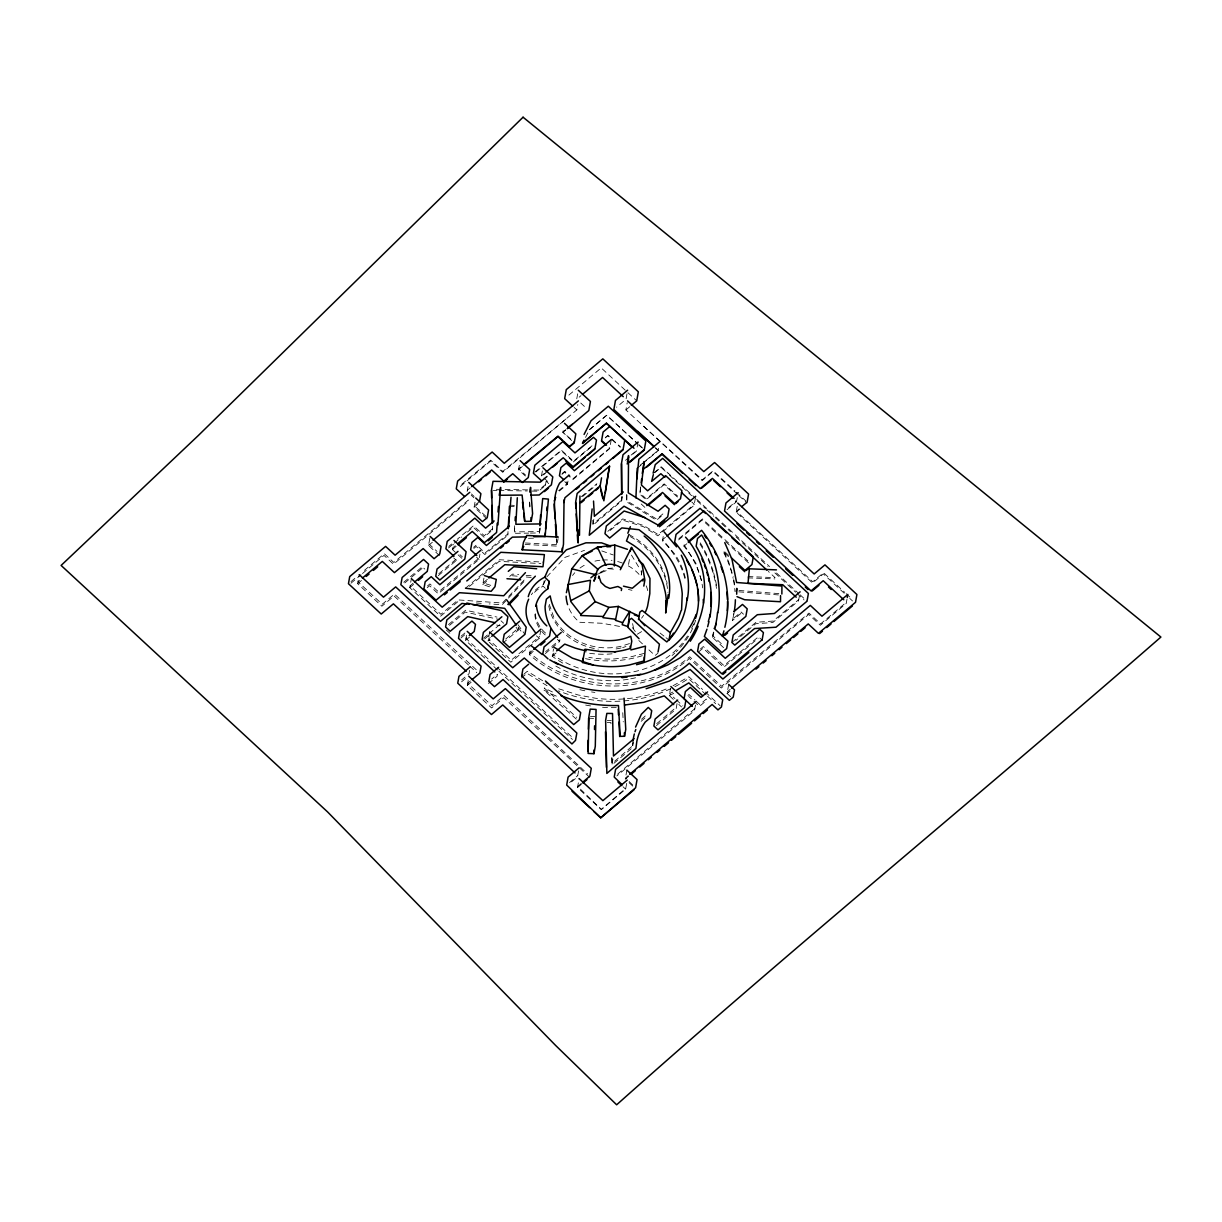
<?xml version="1.0" encoding="UTF-8"?>
<svg xmlns="http://www.w3.org/2000/svg" width="1222" height="1222" viewBox="0 0 1222 1222"><rect width="100%" height="100%" fill="white"/><g stroke="black" fill="none" stroke-linecap="round" stroke-linejoin="round"><path stroke-width="0.75" stroke-dasharray="5 3.75" d="M626.718 494.391L626.657 501.83L656.474 520.282L663.531 514.34M626.886 495.154L626.84 500.791L656.688 519.106L663.745 513.194M612.054 757.869L612.176 763.383L632.874 745.573L632.92 743.205M514.706 528.194L514.508 531.906L539.666 531.555L540.002 526.392M482.369 552.222L484.844 554.513L507.817 535.175L508.016 531.555M514.661 525.781L514.248 533.327L528.637 533.113M530.424 533.082L539.421 532.96L539.773 527.522M640.572 487.929L639.977 493.077L646.209 498.82L664.203 483.851L677.584 496.071M640.649 486.845L639.793 494.07L646.026 499.844L664.05 484.676L677.599 497.247M468.469 664.951L394.08 595.954L381.89 606.204L357.634 583.688L359.237 574.661M457.792 601.728L440.577 616.224L409.752 587.629L411.356 578.602M439.462 555.582L428.54 545.455L430.144 536.427M461.794 558.255L452.354 549.503L453.301 544.187M467.155 491.473L468.209 485.546M438.224 575.699L456.386 560.424L456.677 558.775L438.484 574.004M486.998 518.999L474.136 507.069L475.465 499.569M427.181 587.736L429.594 585.72L438.24 593.739L478.993 559.432L479.94 554.116M497.522 669.977L465.613 640.374L466.896 633.103M489.579 586.789L482.782 584.605L484.049 577.41M467.4 532.074L473.204 527.186L483.988 537.176L492.512 530.012L492.772 528.546L484.263 535.679L473.464 525.704L457.425 539.131M469.63 670.298L469.019 673.75L461.687 679.875M589.676 777.36L503.77 697.686L491.595 707.935L467.323 685.42L468.316 679.829M489.625 632.034L488.021 641.076L489.961 639.427M525.353 476.03L518.525 469.706L519.549 463.917M507.817 535.175L508.077 533.739L485.134 552.94L476.473 544.92L473.54 547.364M542.354 470.944L541.331 476.748L545.669 473.082M502.609 643.307L518.143 630.231L519.106 624.778M545.363 485.516L546.112 481.269M539.421 532.96L541.025 523.917M571.697 440.531L562.884 432.359L563.571 428.555M846.999 599.086L846.235 603.454L820.359 625.236L808.704 614.437L721.27 688.047L689.391 658.49A113.295 99.517 10.1 0 1 529.416 654.641L530.394 649.157M577.655 393.835L576.692 399.258L581.015 395.638M460.343 486.478L490.541 461.061L502.67 472.318L576.815 409.905L577.777 404.482M489.35 642.314L510.827 662.232L539.33 638.235L540.613 630.995M559.37 491.015L567.451 484.218L568.199 479.986M525.124 544.477L556.758 546.097L558.087 538.581M562.716 663.088A90.107 79.155 10.1 0 1 552.222 656.199L553.52 648.943M545.317 653.571L559.63 641.519L559.951 639.671L545.654 651.647M593.816 519.396L592.762 525.323L621.662 500.989L622.426 496.758M611.26 439.63L609.656 448.673L572.797 479.696M626.993 393.82L626.031 399.243L616.56 407.216M737.446 494.238L712.991 471.555L702.192 480.643L625.924 409.92L627.207 402.68M600.812 573.332L601.041 572.033L607.487 568.612L614.299 567.833L614.055 569.238L607.487 568.612L607.197 570.246L595.908 574.752M578.571 770.914L577.517 776.856L569.253 783.821M638.052 442.089L636.433 451.132L630.98 455.73M626.672 783.378L625.633 789.168L601.285 809.667L577.502 787.61L579.106 778.582M628.551 564.427L629.865 557.049M642.833 463.581L658.215 450.628L658.902 446.778M641.199 575.165L642.176 569.62M632.981 740.685A55.112 48.422 10.1 0 0 632.492 747.681L611.871 765.048L613.154 757.854M663.21 536.504L662.446 540.872C673.964 551.947 682.441 566.26 685.664 581.978M626.871 770.135L625.267 779.178L629.59 775.527M632.874 745.573L633.485 742.121M658.139 651.509L657.833 653.251L655.068 655.572L648.302 649.294M701.291 580.511A97.439 85.586 10.1 0 0 683.938 546.158L684.717 541.804M695.41 497.904L694.096 505.328L657.879 535.816L643.612 526.774L622.517 520.068L607.471 532.731M673.353 699.366L669.259 695.562L670.557 688.307M677.049 703.567L676.087 709.066L656.336 725.7M695.486 705.109L694.508 710.562L616.866 775.939M723.577 647.645L712.487 637.349L713.434 632.034M737.278 497.568L736.698 500.821L726.815 509.1M844.188 593.235L823.353 573.912L812.554 583.001L736.163 512.155L737.202 506.351M730.588 696.693L727.09 693.454L728.694 684.412M799.31 596.458L798.516 600.857L772.793 622.533L755.731 623.739L735.873 640.465M544.141 580.801L543.469 584.559A36.125 31.589 10.3 0 0 531.295 594.732M713.343 633.744L712.762 635.761L723.867 646.026M545.501 579.915L543.469 584.559L545.638 586.697M585.552 437.4L589.416 429.808L606.708 415.251L637.67 443.494M687.512 636.02C659.284 680.41 592.731 684.824 552.573 654.289L555.277 652.029M691.56 628.2L693.989 623.51M546.86 576.83L564.976 557.369L584.544 550.328M523.841 581.672L502.12 604.783L489.182 603.897M524.131 580.038L502.425 603.011L458.113 599.91L440.913 614.315L410.088 585.796L413.189 583.2M641.153 721.331L646.652 716.459M641.519 719.269L647.018 714.427M569.559 782.569L577.746 775.542M581.412 783.302L577.701 786.51L601.346 809.315L625.801 788.266M694.844 708.684L617.049 774.626M628.245 775.588L625.481 777.971L635.608 787.762M568.887 395.103L601.209 367.898L636.723 400.831M350.974 583.215L361.025 574.752M362.46 573.546L383.998 555.414L393.499 564.228L468.163 501.371L468.408 500.027L393.82 562.471L384.319 553.688L361.651 572.66M357.634 583.688L361.926 580.068M428.54 545.455L432.909 541.789M474.136 507.069L478.001 503.815M518.525 469.706L522.909 466.025M562.884 432.359L565.755 429.945M536.03 471.906L561.234 450.689L572.018 460.694M404.803 582.925L421.957 568.49L424.462 570.827M448.505 547.975L452.858 544.309M454.324 543.087L461.58 536.962M452.354 549.503L456.57 545.959M409.752 587.629L414.059 584.009M625.924 409.92L629.972 406.514M544.004 486.646L538.627 491.198L529.172 491.03M573.362 461.931L591.876 446.351M473.846 548.449L476.183 546.478L481.132 551.076M561.952 474.38L564.625 472.12L570.078 477.176M605.287 437.888L607.823 435.765L620.272 447.298M469.431 586.407L499.202 561.341L540.872 563.556M582.588 496.56L596.672 484.706M625.511 460.327L629.62 456.875M482.782 584.605L487.12 580.954M449.528 625.359L465.292 612.085L499.691 619.6M637.242 468.286L641.443 464.757M654.885 472.624L661.102 467.384L668.052 473.831M460.862 638.083L466.269 633.515M465.613 640.374L469.752 636.891M484.599 638.999L488.876 635.409M461.58 681.815L468.637 675.873M467.323 685.42L471.387 682.013M488.449 683.541L496.987 676.362L497.354 674.284L491.672 679.035M529.416 654.641L533.663 651.066M678.607 539.91L702.283 519.976L724.249 540.353M521.305 678.073L526.988 673.291L547.013 685.695M552.222 656.199L556.285 652.792M727.059 509.696L736.53 501.723L733.842 499.218M683.938 546.158L686.856 543.714M736.163 512.155L740.211 508.749M740.868 613.459L732.421 620.562A118.29 103.916 10.1 0 0 733.674 614.865L733.933 613.398A118.29 103.442 10.3 0 1 732.696 619.08L741.128 612.008L743.495 614.208M698.724 651.83L703.047 648.195L723.668 667.319L758.175 638.266M577.502 787.61L581.565 784.188M727.09 693.454L729.977 691.026M351.004 581.58L356.106 577.303M359.574 580.45L357.97 581.794L382.242 604.248L394.416 594.045L477.206 670.603M520.572 467.186L518.693 468.774L525.521 475.037M403.764 582.252L422.262 566.764L424.767 569.085M448.78 546.387L451.651 543.973M455.241 545.715L452.644 547.899L455.103 550.175M427.501 585.934L429.9 583.917L438.561 591.922L479.284 557.828M465.49 588.225L499.477 559.752L543.042 562.12M487.425 579.259L483.072 582.894L491.58 585.628M448.459 624.61L465.613 610.236L497.003 617.095M509.711 576.417L512.476 574.111L518.724 574.676M461.076 636.204L466.239 631.896M466.789 637.716L465.964 638.403L572.751 737.767M483.53 638.251L487.792 634.676M489.212 633.485L500.592 623.953M490.312 637.487L488.357 639.121L511.178 660.216L539.65 636.372M505.74 639.03L518.296 628.123M470.47 680.944L467.705 683.251L491.977 705.751L504.151 695.517L587.614 773.984M665.44 537.283L662.66 539.62L675.201 554.605A87.068 76.131 10.3 0 1 685.924 580.572M532.273 650.608L529.768 652.701C573.026 691.591 645.063 695.44 689.697 656.764L721.576 686.275L808.949 613.077L820.604 623.862L846.449 602.202M678.897 538.627L702.467 518.907L749.132 562.013M523.902 674.147L527.339 671.26L547.38 683.648M739.035 508.932L736.347 511.193L812.767 581.779L823.552 572.751L844.799 592.395M700.466 648.943L703.337 646.53L723.974 665.608L758.45 636.738L761.917 639.946M731.902 642.451L755.99 622.273L773.037 621.082L798.76 599.544M687.94 695.455L689.04 694.539L695.013 700.069M656.703 723.638L676.423 707.11M730.221 689.33L727.395 691.683L730.893 694.921M565.908 418.978L502.838 471.387L490.694 460.159L459.136 486.432M565.603 429.839L562.945 432.053L574.294 442.395M591.983 445.801L573.5 461.213L561.326 450.139L533.403 473.296M562.105 473.51L564.778 471.28L570.246 476.244M558.653 490.679L567.619 483.194L564.9 480.704M572.981 478.734L609.763 448.092L609.014 447.389M581.382 496.606L596.84 483.729M607.792 531.371L622.716 518.907L643.826 525.552L658.108 534.579L694.279 504.319L691.759 501.982M467.384 490.205L470.241 487.822M479.528 501.432L474.38 505.709L485.959 516.417M589.462 429.533L606.708 415.251L637.288 443.617M541.499 475.786L544.416 473.372M545.547 484.447L538.826 490.068L529.447 489.915M605.364 437.491L607.884 435.399L620.394 446.778M631.087 455.119L636.525 450.613M640.16 465.246L644.345 461.779M645.735 460.618L658.291 450.231L655.557 447.726M653.77 472.945L661.209 466.773L695.242 497.919M598.704 573.912L601.041 571.972M637.319 634.218L642.207 631.224M669.259 695.562L673.734 693.363M673.047 685.756L688.841 676.744L702.619 689.483M672.879 692.049L669.595 693.653L674.926 698.572M629.483 643.597L621.311 646.194A56.212 49.155 10.3 0 1 578.449 641.153L570.964 636.723A56.212 49.155 10.3 0 1 554.131 618.271L548.892 603.256L548.602 604.966A56.212 49.384 10.1 0 0 598.306 649.142M644.177 653.403L629.59 657.176L614.437 658.948A102.572 89.695 10.3 0 1 588.821 657.36M528.484 538.291L533.938 538.184M607.242 720.384L611.306 720.43M527.583 489.885L493.306 489.243M493.306 490.389L497.079 490.45M498.973 490.48L527.293 490.984M607.151 722.462L610.924 722.538L611.015 726.235M748.001 576.555L775.084 577.655L768.333 571.422M747.772 577.853L774.855 578.907M590.409 716.321L594.808 716.52M525.384 542.996L557.018 544.661L556.667 539.039M588.607 718.154L594.457 718.49M476.259 602.996L481.804 603.378M738.775 591.83L778.445 594.931M511.208 505.19L514.355 505.45M738.974 590.47L778.933 593.632M510.995 506.397L514.141 506.656M526.117 575.348L531.662 575.837M512.186 575.73L517.471 576.204M526.27 576.998L531.555 577.471M496.606 625.007L500.272 625.817M628.413 589.462L631.957 590.287M619.523 626.397L602.11 623.266L579.457 622.258A41.411 36.37 10.1 0 1 568.138 606.311M601.804 550.923L613.276 554.971M558.76 688.796L578.037 694.951L595.221 698.205A128.539 112.409 10.3 0 0 668.037 688.215M552.39 691.973L544.187 687.955L576.769 717.436M628.979 534.488L636.158 538.795A77.475 67.76 10.3 0 1 667.12 583.383M660.033 633.011L664.508 636.54M666.005 637.716L668.999 640.068M576.265 719.086L543.821 690.033A127.424 111.935 10.1 0 0 558.668 697.09M543.973 478.046L548.907 482.583M643.673 426.188L702.345 479.803L713.113 470.791L734.972 490.969M638.999 444.716L644.315 449.604M736.316 492.206L745.771 500.913M846.174 593.663L851.642 598.719M696.647 499.202L769.6 566.611M776.535 573.011L798.714 593.525M800.104 594.808L807.024 601.209M728.724 555.384L723.378 550.435L728.541 561.387L733.169 576.417M471.432 493.948L474.136 496.438M676.255 699.809L682.899 705.949M459.991 554.696L462.39 556.911M428.83 543.836L437.018 551.412M738.806 495.506L746.963 503.067M849.748 598.398L852.528 600.964M655.42 448.046L658.215 450.628M638.678 444.915L641.458 447.481M669.427 475.114L691.637 495.704M697.182 500.852L705.506 508.566M706.896 509.849L713.831 516.295M715.221 517.578L730.481 531.738M736.041 536.886L747.131 547.181M748.521 548.464L767.951 566.473M774.885 572.919L795.705 592.212M797.08 593.51L804.03 599.941M580.74 403.016L586.132 408.011M725.624 541.621L748.964 563.281M574.111 407.4L576.815 409.905M728.556 556.652L723.164 551.641A118.29 103.916 10.1 0 1 733.124 578.373M641.199 503.983L645.277 507.772M564.717 481.682L567.451 484.218M546.265 481.331L548.724 483.607M705.308 691.973L720.094 705.705M706.179 694.921L688.521 678.546A128.585 112.959 10.1 0 1 672.39 687.94M707.538 696.189L715.68 703.735M638.816 640.496L642.879 644.269M696.204 701.168L699.809 704.514L706.301 699.076L705.98 700.924L699.473 706.392L688.704 696.418M471.203 495.231L473.907 497.736M678.806 704.422L681.54 706.942M476.534 557.14L478.993 559.432M453.683 557.919L456.386 560.424M501.02 620.822L503.647 623.251M629.086 782.722L632.904 786.265M498.912 671.26L550.251 718.872M551.626 720.155L572.446 739.463M623.052 786.769L625.633 789.168M446.381 630.048L449.849 633.256M469.859 666.234L476.748 672.619M545.348 588.332L543.179 586.178A36.125 31.726 10.1 0 0 532.044 595.022M632.339 627.573L636.448 633.057M517.96 624.641L524.849 634.233M518.067 627.085L522.436 633.179M516.02 627.13L518.143 630.231M684.167 544.92L695.776 563.006L702.329 582.802M631.453 555.093L640.114 569.376M713.648 572.843L714.839 577.639M632.599 623.602L633.836 629.574M641.076 570.964L641.687 574.325M733.903 579.961L734.926 587.247M529.752 502.67L530.043 506.382M529.386 501.998L529.966 509.513M556.316 538.78L556.758 546.097M592.777 520.267L592.991 524.039L621.845 499.966L621.815 496.208M622.762 712.701L623.251 721.881M492.405 526.224L492.512 530.012M611.718 757.655L611.871 765.048M621.647 497.262L621.662 500.989M545.531 633.088A33.468 29.267 10.3 0 1 539.223 625.588L537.1 621.341A33.468 29.267 10.3 0 1 535.175 612.314M700.237 542.812A138.132 120.795 10.3 0 1 713.19 571.285M715.603 580.694A138.132 120.795 10.3 0 1 716.489 585.445M643.566 615.353A41.411 36.37 10.1 0 1 641.581 618.179M572.538 575.486A41.411 36.37 10.1 0 1 574.768 572.751M580.022 568.031A41.411 36.37 10.1 0 1 586.193 564.274M594.946 561.142A41.411 36.37 10.1 0 1 600.506 560.195M602.431 560.027A41.411 36.37 10.1 0 1 612.023 560.379M617.66 561.524A41.411 36.37 10.1 0 1 624.946 564.136M628.291 565.847A41.411 36.37 10.1 0 1 640.939 576.601M646.255 585.857A41.411 36.37 10.1 0 1 647.782 590.791M616.285 707.614A127.424 111.935 10.1 0 1 601.575 707.202M590.577 705.919A127.424 111.935 10.1 0 1 585.124 704.957M670.832 688.689A128.585 112.959 10.1 0 1 623.51 700.939M619.951 701.168A128.585 112.959 10.1 0 1 558.393 690.858M612.069 653.831A83.676 73.503 10.1 0 1 585.888 652.655M559.63 641.519A54.654 48.009 10.1 0 1 557.369 639.182M733.414 579.824A118.29 103.916 10.1 0 1 734.987 591.54M545.211 634.921A33.468 29.404 10.1 0 1 541.728 631.362M538.902 627.405A33.468 29.404 10.1 0 1 534.854 614.07M642.268 655.695A102.572 90.107 10.1 0 1 583.429 658.246M695.608 620.18A90.107 79.155 10.1 0 1 676.178 651.8M674.85 653.052A90.107 79.155 10.1 0 1 672.1 655.481M625.97 646.53A56.212 49.384 10.1 0 1 622.67 647.538M621.005 647.966A56.212 49.384 10.1 0 1 614.147 649.203M539.33 638.235A36.125 31.726 10.1 0 1 536.443 635.852M594.915 692.4A115.54 101.502 10.1 0 1 591.54 691.942M584.803 690.766A115.54 101.502 10.1 0 1 579.793 689.651M635.623 677.767A97.439 85.586 10.1 0 1 630.063 678.943M628.184 679.279A97.439 85.586 10.1 0 1 555.674 665.975M702.085 584.192A97.439 85.586 10.1 0 1 702.696 587.874M713.862 632.767A138.132 121.345 10.1 0 1 712.487 637.349M700.007 544.034A138.132 121.345 10.1 0 1 716.489 588.408M630.231 536.565A77.475 68.065 10.1 0 1 667.884 592.334"/><path stroke-width="1.5" d="M687.07 597.65C686.077 614.162 678.958 630.613 666.8 641.917L641.382 621.845M780.553 595.649L780.507 601.743L744.641 599.742L737.003 596.642M781.866 594.045L781.927 586.041L736.591 582.497L731.978 559.264L724.768 542.614M578.281 530.027L578.128 542.98L575.776 501.295L577.166 493.444L609.534 466.193L605.287 492.833M558.362 537.069L526.728 535.45L523.474 542.247L522.145 549.778L562.12 551.809L562.166 548.189M564.045 499.951L563.479 544.233L562.12 551.809M579.488 535.343L579.946 496.025M614.345 565.939L614.758 545.073L597.421 547.242L582.191 555.75L571.759 568.841L566.397 592.685M587.935 751.255L588.164 740.227M588.378 729.198L588.607 718.154M593.968 753.699L595.297 746.214L596.061 709.447L590.211 709.127L588.943 716.26L588.118 753.439L593.968 753.699L594.06 749.987M594.518 729.534L594.595 725.822M735.384 599.758L735.323 601.85A118.29 103.442 10.3 0 1 734.193 611.962M736.683 594.228L736.82 588.362L736.286 591.417M636.83 479.07L638.846 459.258L659.819 441.6M635.914 497.904L637.242 468.286M508.352 528.729L511.025 497.232M515.119 520.664L515.317 516.891M508.215 527.95L508.826 517.105M509.024 513.5L509.421 506.275M517.318 497.751L515.852 524.284L541.025 523.917M539.895 525.72L540.613 514.859M540.124 524.681L542.69 498.576L548.418 499.095L545.088 536.565L533.938 536.748M545.088 536.565L545.333 532.838M545.577 529.111L546.066 521.672M546.799 510.521L547.044 506.87M497.232 523.184L496.575 532.487L484.416 542.675L472.272 531.448L457.838 543.546M498.026 512.018L498.423 506.443M497.919 524.925L500.608 487.395L499.218 495.277L522.1 495.063L524.941 521.427L531.234 521.29L532.593 513.607L530.562 487.334L529.722 492.054M681.571 610.145L682.243 593.892A89.038 77.857 10.3 0 0 676.056 569.88C669.014 552.237 653.495 540.903 638.969 529.706L621.815 527.919L609.656 538.077L604.966 533.724L606.341 525.995L624.121 511.025L645.216 517.731M639.32 616.224L618.363 606.402L608.907 607.395L595.19 601.636L589.31 590.852L590.44 580.267L567.833 584.59M592.135 508.932L589.264 535.251L624.045 506.214L657.971 525.017L667.701 516.875L669.106 508.978L665.135 505.312L658.078 511.254L628.261 492.787L628.551 455.592L627.375 462.222M668.724 598.276C672.971 574.951 662.141 550.832 644.147 536.03M641.183 482.766L641.611 479.07M642.253 473.525L644.162 461.549L641.413 485.042L647.629 490.816L665.654 475.633L681.922 490.725L680.501 498.729L674.651 503.601L662.507 492.481L646.82 505.572M633.088 740.838L633.378 738.531A55.127 48.193 10.3 0 1 634.325 733.964M717.849 612.833C722.339 586.025 715.939 557.965 701.611 534.992L697.533 538.444L696.143 546.234A127.378 111.385 10.3 0 1 708.378 575.623L709.982 583.291A127.378 111.385 10.3 0 1 709.89 617.186M687.131 600.277C690.247 585.109 687.971 569.131 681.296 555.2M607.792 476.137L603.867 500.806L600.124 485.898L601.545 477.848M479.528 501.432L480.903 493.688L468.774 482.446M545.424 680.99L580.679 712.579L579.396 719.834L573.714 724.585L521.657 676.026L522.909 669.045L528.591 664.249M556.545 537.161C556.606 519.197 550.144 499.844 559.63 483.102L569.055 475.175M535.664 606.265A33.468 29.267 10.3 0 1 547.807 588.836L549.121 581.443L544.783 577.151C536.916 581.061 530.577 588.087 528.255 596.642M550.832 628.933L549.549 636.127L533.708 649.401M567.68 585.506L570.888 601.652L580.847 614.406L580.649 615.491L603.301 616.499L608.907 607.395M608.082 474.365L609.534 466.193M597.13 548.861L597.421 547.242L601.224 547.074M630.873 649.951L645.46 646.133L644.269 660.903L629.376 664.982A88.687 77.551 10.3 0 1 608.51 666.616L603.24 666.341A88.687 77.551 10.3 0 1 582.451 662.461L585.033 649.218L600.323 651.509L615.72 651.754M598.475 578.128L598.841 576.066L601.041 582.451L605.409 586.499L609.915 588.439L617.889 586.499L621.677 588.485L621.311 590.547M624.641 440.837L623.128 449.299L564.946 497.736L563.846 502.548M603.301 616.499L603.088 617.69L615.644 619.249L618.363 606.402M615.644 619.249L615.445 620.318L622.609 622.655L629.727 611.244L628.077 626.596L622.242 624.702L622.609 622.655M630.109 551.519L631.56 547.456L642.161 564.9L644.865 580.038L643.795 586.086M631.56 547.456L620.318 569.727M614.254 651.83A83.676 73.167 10.3 0 0 625.175 649.905L630.476 648.454L631.774 641.183L630.781 636.311C599.177 649.676 556.27 631.132 550.206 595.924L546.371 599.147L545.073 606.463A54.654 47.795 10.3 0 0 546.112 615.445L546.86 618.393A54.654 47.795 10.3 0 0 557.69 637.334M642.909 581.061L643.276 578.999L632.324 588.24L623.48 586.163M638.495 619.569L639.809 612.161L642.1 610.465L670.298 632.721L668.999 640.068A89.038 77.857 10.3 0 0 673.475 633.118M560.806 695.547C578.999 703.139 598.872 705.919 618.485 705.522L620.165 736.347L624.534 736.286L625.756 729.351L624.06 698.159M658.139 651.509L659.437 644.208L631.514 618.317L629.238 619.997L627.94 627.344L639.045 638.709M692.37 706.392L684.091 698.678L685.359 691.56L690.308 687.39L701.077 697.365L707.584 691.881M637.64 675.292C698.098 663.958 726.112 583.322 685.542 537.13M762.085 640.114L763.429 632.614L759.779 629.238L725.272 658.291L704.651 639.152L698.877 644.009L697.579 651.357L721.851 673.811L761.917 639.946M847.274 597.527L847.839 594.427L821.963 616.209L810.308 605.394L722.874 679.02L690.995 649.447L680.058 657.848L667.899 664.86L654.748 670.343M547.807 588.836L549.167 581.336M695.532 618.347C704.468 591.204 692.278 562.899 674.651 542.171L676.041 534.396L703.887 510.949L753.317 556.789L751.927 564.595L744.977 570.414L731.413 557.858M582.451 662.461L583.429 657.894M653.113 473.174L655.236 464.635L662.706 458.357L808.399 593.48L807.024 601.209L775.97 627.222L754.57 628.536L734.773 645.109L731.902 642.451L733.215 635.012L757.335 614.712L774.397 613.49L800.12 591.83M653.342 474.625L651.662 481.361L660.888 473.724L664.89 477.39M708.302 621.692L710.303 614.223M707.63 626.733L708.974 621.723M635.562 727.075L641.382 714.244L648.256 707.431L651.738 710.654L650.486 717.65L645.216 722.065A65.316 57.113 10.3 0 0 636.845 741.311L635.898 748.444L606.86 773.419L605.623 720.369L606.86 713.388L612.528 713.495L613.475 756.006L634.096 738.653M681.128 610.618L678.409 618.332L670.298 632.721M706.973 629.162L704.376 636.433L721.866 652.594L726.647 648.592L727.961 641.183L714.091 628.322M634.997 731.734L635.791 729.534M627.833 533.25L630.353 526.713M628.979 534.488L626.458 540.979L633.072 545.012A80.331 70.234 10.3 0 1 663.683 585.46L665.318 592.303A80.331 70.234 10.3 0 1 665.639 613.032L668.19 594.702M554.314 500.913L555.689 497.43M544.829 577.044L548.22 569.33L566.336 549.854L585.903 542.828L601.53 542.843L609.717 545.73M595.74 577.196L593.938 581.183L597.421 569.803C603.194 563.037 613.673 562.609 620.684 567.68M522.145 549.778L523.764 546.387M584.085 434.421L591.02 420.78L608.312 406.223L645.842 441.035L644.315 449.604L627.085 463.886M583.979 440.195L582.558 442.96L606.448 423.148L634.019 448.306M696.128 614.467C686.428 640.252 662.828 658.276 636.479 664.692M525.445 572.644L503.724 595.756L459.396 592.701L442.181 607.181L411.356 578.602M508.917 604.768L518.082 595.328M507.817 604.462L535.358 576.173M580.847 614.406L595.19 601.636M629.635 774.397L712.12 704.483L717.956 709.89L721.438 706.958L722.721 699.748L690.125 669.503L669.305 681.066L646.148 688.704M366.218 576.448L369.09 574.05M373.382 570.43L377.69 566.809M478.627 481.835L481.483 479.421M485.791 475.801L490.083 472.181M582.451 394.416L602.568 377.476L623.266 396.676M469.767 492.329L395.103 555.185L385.602 546.387L349.706 576.601L348.453 583.719L381.218 614.024L393.392 603.836L466.285 671.214M578.418 400.862L504.274 463.291L492.145 452.033L457.639 481.086L456.264 488.815L464.452 496.361M503.647 482.232L507.481 478.993M525.827 463.566L557.935 436.529L561.708 440.027M567.176 428.739L588.836 410.516L590.44 401.473L578.296 390.23M627.634 390.2L615.46 400.449L613.856 409.492L654.03 446.748M574.218 442.853L569.269 447.023L564.228 442.364M457.975 544.783L466.392 537.695M552.924 466.972L557.278 463.321M418.367 580.389L422.659 576.769M582.482 443.449L606.433 423.286L632.354 447.328M457.99 551.382L437.048 569.024L435.75 576.295L439.798 580.038L464.788 559.111L466.101 551.718L453.958 540.46M494.116 520.969L485.592 528.148L474.808 518.143L447.206 541.392L445.893 548.8L453.988 556.285M546.967 476.488L540.231 482.155L493.016 481.315L491.611 489.212L492.603 522.924M631.331 405.368L636.723 400.831L638.327 391.788L602.813 358.856L566.275 389.619L564.671 398.647L572.767 406.147M609.427 426.722L603.103 432.053L601.575 440.623L606.524 445.144M544.432 491.595L548.495 488.174M585.277 457.196L572.95 467.583L565.557 460.725M588.026 454.89L594.87 449.131M488.189 540.796L492.252 537.375M611.26 439.63L574.401 470.669L566.244 463.092L560.883 467.598L559.432 475.74L563.525 479.467M480.613 550.404L439.844 584.712L431.198 576.677L425.18 581.748L423.912 588.943L436.04 600.17L512.385 537.145L526.514 536.886M509.421 526.132L486.448 545.47L477.802 537.451L471.952 542.369L470.623 549.824L476.809 555.536M466.789 580.954L500.806 552.313L544.386 554.62L542.965 566.764L504.823 564.686L488.876 578.037M576.402 489.121L579.32 486.677M583.688 482.995L586.606 480.536M590.974 476.855L593.892 474.411M598.261 470.73L601.178 468.27M605.547 464.589L608.464 462.13M612.833 458.449L623.037 449.864M638.052 442.089L623.021 454.737L621.555 463.016L621.799 494.33M581.229 502.639L584.101 500.21M588.424 496.575L592.746 492.94M595.618 490.511L598.505 488.097M629.834 462.206L644.238 450.063M508.276 571.346L513.79 566.702L536.672 568.749M646.728 467.064L662.034 454.172L682.426 473.082M623.266 491.962L594.366 516.295L593.525 501.066M501.875 616.774L483.362 632.37L482.094 639.442L512.69 667.731L524.299 658.001A115.54 101.029 10.3 0 0 562.319 681.907C603.897 698.648 655.007 693.18 689.3 663.24L729.351 700.343L733.231 697.09L734.514 689.819L728.694 684.412M648.118 505.389L660.919 494.62M519.747 621.188L504.212 634.264L502.96 641.367L509.421 647.355L524.941 634.355L526.208 627.192L506.611 599.773M470.241 666.845L458.953 676.346L457.746 683.19L491.458 714.534L502.761 704.957L574.997 772.93M675.644 503.693L677.981 501.723M590.883 577.838L596.153 573.393M701.443 488.326L710.914 480.353M657.757 526.224L664.722 520.358M659.483 526.774L695.7 496.3M540.934 629.208L512.43 653.19L489.625 632.034M498.591 667.334L490.068 674.513L488.831 681.418L494.498 686.657L503.021 679.524L571.942 743.969L575.516 740.395L576.83 733.001L467.216 631.346M540.735 645.124L544.981 641.55M561.234 632.477L544.05 646.942L542.797 654.045L548.052 658.902M738.134 492.68L725.96 502.945L724.524 511.01L811.041 590.913L823.216 580.725L843.791 599.742M688.307 542.492L698.495 533.907M746.153 570.506L748.933 568.169M734.025 611.535L742.472 604.432L747.207 608.816L745.863 616.392L722.339 636.097A138.178 120.841 10.3 0 0 723.943 630.827M724.829 635.348L727.594 633.011M579.121 767.828L568.093 777.116L566.687 785.059L600.72 817.808L634.004 789.84M677.691 700.038L655.114 719.04L653.877 726.005L658.001 729.87L684.595 707.584L685.863 700.45L670.863 686.535M582.909 783.058L586.972 779.636M812.172 591.02L818.939 585.338M722.981 674.345L725.868 671.917M728.74 669.503L748.872 652.548M696.128 701.535L615.598 769.325L614.223 777.07L621.937 784.539M631.041 774.32L635.364 770.67M639.686 767.034L644.009 763.383M648.347 759.748L651.219 757.319M656.993 752.462L659.88 750.033M664.203 746.398L668.526 742.747M671.413 740.318L675.735 736.683M678.622 734.254L691.606 723.317M694.493 720.888L700.267 716.031M703.139 713.602L707.477 709.967M755.975 669.121L758.877 666.693M763.2 663.042L766.087 660.613M771.876 655.74L774.763 653.312M779.101 649.661L781.988 647.232M786.326 643.582L790.649 639.931M793.536 637.502L797.874 633.851M800.761 631.423L805.099 627.772M627.237 780.125L602.889 800.639L579.106 778.582M819.611 633.592L822.467 631.194M826.744 627.589L831.036 623.984M833.893 621.57L852.452 605.944M362.415 578.067L382.303 561.417L394.431 572.644L423.148 548.586L434.07 558.698L439.752 553.933L441.066 546.555L430.144 536.427M433.077 540.277L469.523 509.757L482.385 521.657L487.242 517.609L488.601 509.971L475.74 498.041M414.594 582.023L427.272 571.392L428.571 564.106L423.56 559.462L402.13 577.502L400.847 584.696L440.5 621.356L461.916 603.424L469.08 604.248M469.263 635.623L474.228 631.468L475.495 624.366L471.936 621.066L459.762 631.316L458.51 638.373L494.803 671.932M491.718 636.311L506.611 623.846L507.878 616.667L501.31 610.557L466.896 603.057L446.84 619.936L445.587 627.008L450.2 631.285L467.721 616.606L495.109 622.731M472.15 679.539L479.879 673.062L481.101 666.143L395.684 586.911L383.494 597.161L359.237 574.661M666.83 536.122L700.053 508.337L705.613 513.484M521.657 676.026L522.756 675.109M556.621 650.898L564.732 644.101L575.257 648.088A83.676 73.167 10.3 0 0 586.209 650.807M688.307 541.453L701.611 530.317C711.494 542.858 719.116 557.217 723.561 572.583A138.178 120.841 10.3 0 1 724.86 627.283M741.723 506.672L747.116 502.166L748.567 494.039L714.595 462.527L703.796 471.6L627.528 400.877M582.573 782.324L589.905 776.107L591.28 768.317L505.373 688.643L493.199 698.892L468.927 676.392M731.627 688.139L808.246 623.938L818.434 633.363L855.522 602.309L856.912 594.518L824.957 564.87L814.158 573.958L737.767 503.113M568.245 427.624L572.217 424.309M579.992 502.67L600.124 485.898M471.677 486.646L491.687 469.996L503.831 481.208L512.766 473.724L522.344 482.507L528.255 477.558L529.676 469.538L520.129 460.679M444.365 594.854L447.252 592.456M450.139 590.058L460.22 581.687M500.592 548.174L503.479 545.776M506.366 543.378L509.253 540.995M523.459 464.803L557.996 436.178L569.36 446.519L574.294 442.395L575.822 433.825L564.488 423.316M545.867 472.166L563.205 457.776L573.087 466.789L594.977 448.535L596.473 440.088L593.48 437.323L574.982 452.904L562.838 441.646L534.824 465.231L533.403 473.296L541.499 480.735M642.68 469.844L662.11 453.744L700.252 488.556L712.411 478.398L734.101 498.423M571.086 600.521L589.31 590.852M676.163 690.445L688.826 682.884L702.711 695.73M592.151 551.153L582.191 555.75L598.352 569.696M640.817 674.239C611.825 680.272 580.969 675.858 554.742 662.141M621.967 677.645L627.207 676.988M624.503 705.033L643.75 702.329L664.294 695.883L673.734 704.62M606.906 546.814L610.71 546.646M530.837 495.17L539.223 494.986L551.382 484.859L552.802 476.87L542.935 467.721M776.459 569.88L749.376 568.81L748.017 583.322L782.737 584.727L796.225 597.207M506.962 578.724L520.633 579.778M472.761 604.676L504.732 608.342L516.203 625.084M465.49 588.225L491.183 591.28L494.986 586.728L496.285 579.396L484.386 575.577M571.759 568.841L595.908 574.752M634.325 614.91L639.274 616.53M593.159 664.951L572.37 658.154L553.841 647.171M614.758 545.073L627.405 549.32M549.717 659.834L558.042 664.463M531.02 645.613L542.308 654.534M638.923 560.684L643.139 564.274L649.967 578.464L649.814 593.632L647.614 605.975A41.411 36.37 10.1 0 1 645.277 612.329M681.448 492.481L690.506 500.821M637.792 431.397L654.182 446.458M731.978 537.848L738.684 544.019M745.405 550.221L766.988 570.17M711.189 518.632L726.51 532.792M713.617 480.46L720.354 486.707M727.105 492.97L732.497 497.965M828.47 586.988L831.204 589.523M689.223 479.375L696.005 485.684M736.912 523.612L743.877 530.088M746.673 532.67L749.468 535.251M756.433 541.728L759.229 544.309M766.194 550.771L773.175 557.247M785.715 568.887L792.696 575.348M805.252 586.988L808.032 589.584M665.028 495.918L674.468 504.671M739.356 566.672L744.763 571.682M601.499 441.096L605.577 444.884M626.871 770.135L637.059 779.59L635.608 787.762L600.72 817.808L593.861 811.53M617.874 781.958L621.754 785.563M571.972 791.23L589.752 807.727M546.814 625.878C540.857 620.577 536.825 613.062 536.458 605.027M664.05 531.83L676.576 546.86M638.632 618.76L644.804 625.679M535.435 632.721L529.141 623.968A36.125 31.589 10.3 0 1 528.698 599.162M597.421 547.242L605.944 565.328M600.781 490.205L602.843 498.545M630.063 646.377L630.476 648.454M522.497 501.906L523.291 509.498M523.703 513.286L524.498 520.878M530.928 517.563L531.234 521.29M554.208 503.983L555.093 518.632M555.43 524.131L556.209 536.947M703.246 599.467L703.46 603.194M575.562 502.471L575.883 508.184M576.188 513.897L577.151 531.051M577.349 534.854L577.67 540.567M618.225 709.371L618.515 714.809M618.912 722.08L619.707 736.591M624.35 732.788L624.534 736.286M491.412 490.343L491.626 497.904M491.84 505.45L492.298 522.451M605.501 731.795L606.418 767.37M644.223 657.146L644.269 660.903M621.418 463.764L621.616 493.551M717.513 612.482A138.147 120.795 10.3 0 1 714.931 628.123M567.588 604.646A41.411 36.37 10.1 0 1 566.107 596.153M686.581 560.211A90.107 79.155 10.1 0 1 689.391 564.992M691.82 569.88A90.107 79.155 10.1 0 1 696.922 585.277M697.579 588.76A90.107 79.155 10.1 0 1 698.51 601.132M704.376 535.373A138.178 121.39 10.1 0 1 706.27 538.031M709.829 543.454A138.178 121.39 10.1 0 1 711.494 546.219M714.595 551.84A138.178 121.39 10.1 0 1 716.031 554.712M721.041 566.702A138.178 121.39 10.1 0 1 722.813 572.079M726.891 592.196A138.178 121.39 10.1 0 1 727.441 599.59M727.502 601.438A138.178 121.39 10.1 0 1 727.319 610.649M701.902 558.943A127.363 111.889 10.1 0 1 703.169 561.891M704.346 564.87A127.363 111.889 10.1 0 1 705.43 567.863M706.896 572.4A127.363 111.889 10.1 0 1 707.752 575.44M708.516 578.51A127.363 111.889 10.1 0 1 709.172 581.58M710.746 592.426A127.363 111.889 10.1 0 1 711.021 606.402M715.985 623.449A138.132 121.345 10.1 0 1 715.359 626.581M665.929 600.735A80.331 70.571 10.1 0 1 666.021 607.685M698.159 626.29A97.439 85.586 10.1 0 1 690.262 641.245M523.062 117.205L198.208 435.628L61.1 565.435L327.633 811.973L555.552 1045.375L616.652 1104.795C795.155 945.584 980.64 794.269 1160.9 637.059L523.062 117.205"/></g></svg>
